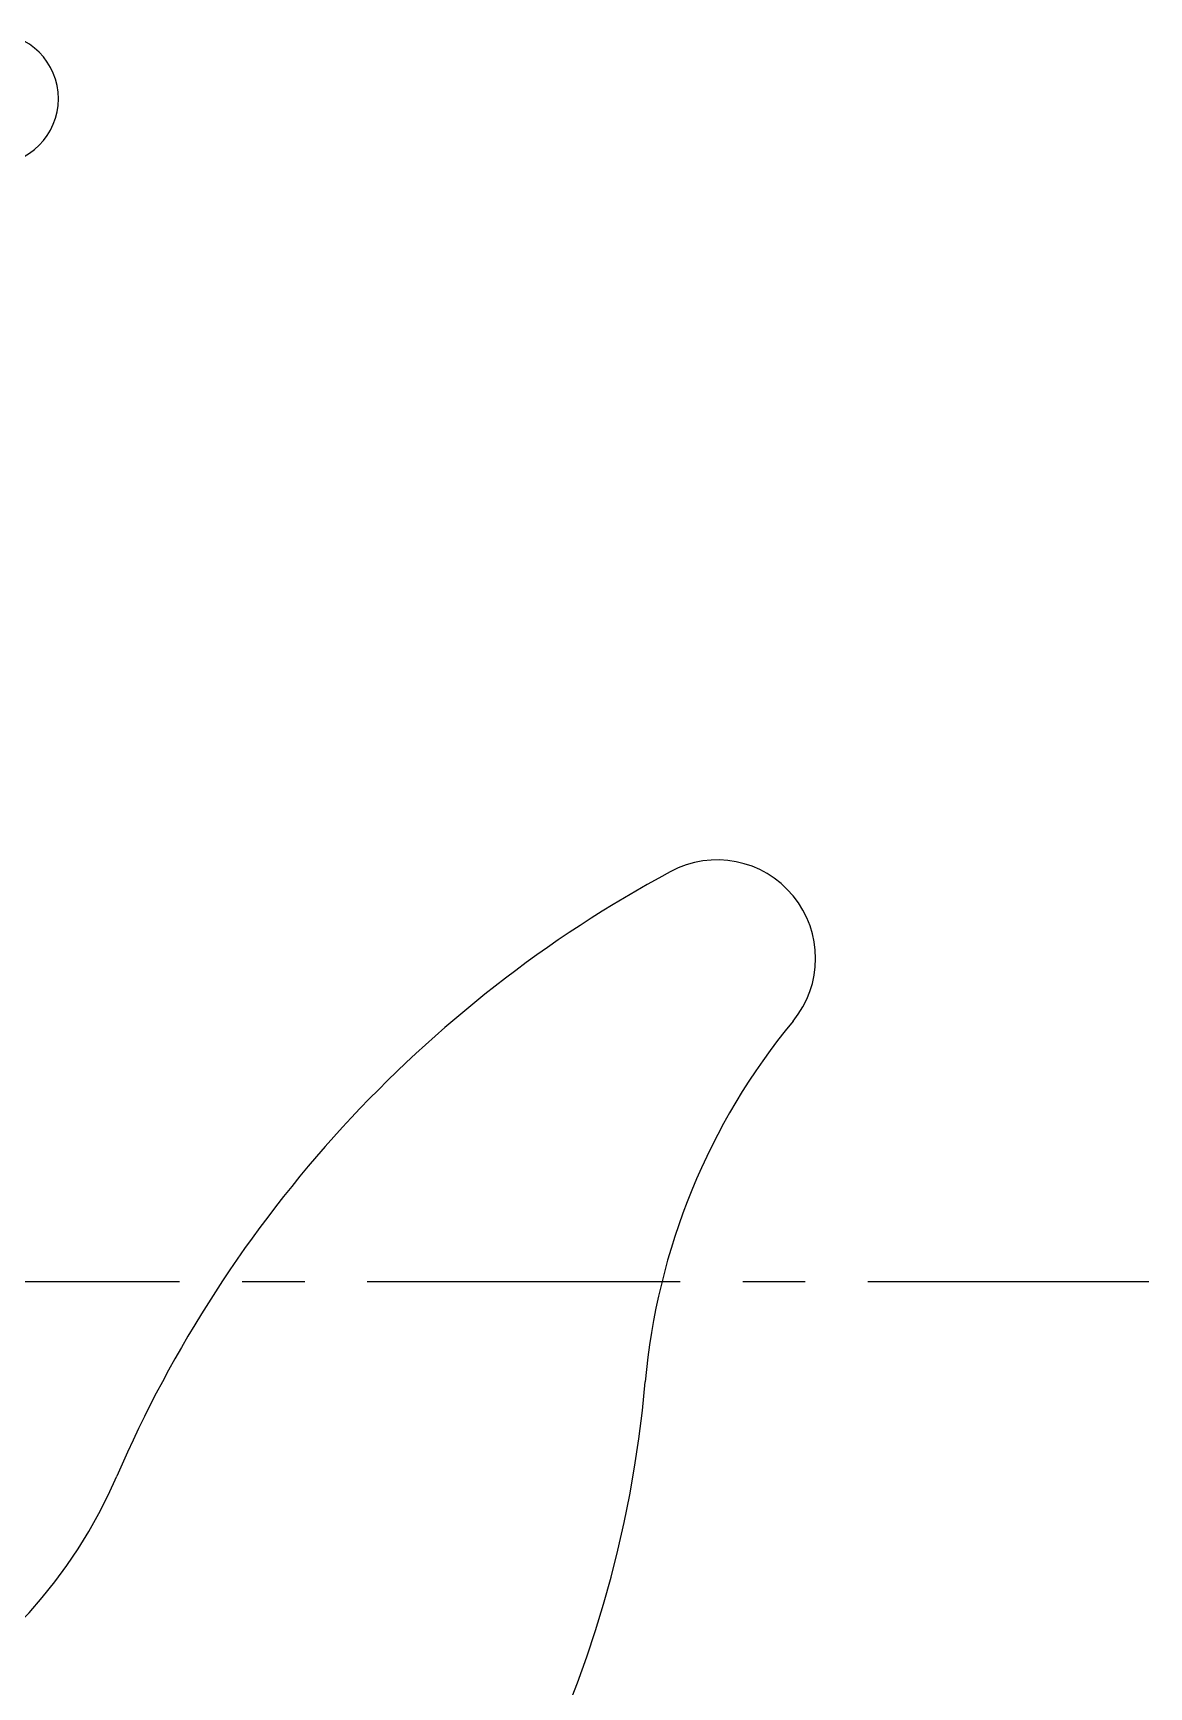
# Model space of a CAD drawing. Header units: millimetres. Extents: x 4948 to 5948, y 1200 to 2215.
# Drawn here: x 5609 to 5948, y 1562 to 2065 of the extents above; entities that cross this region are included whole.
import ezdxf

# ---------------------------------------------------------------- set-up
doc = ezdxf.new("R2010")
doc.units = ezdxf.units.MM
doc.header["$LTSCALE"] = 3
doc.linetypes.add('CENTER', pattern=[50.8, 31.75, -6.35, 6.35, -6.35])
doc.layers.add('center', color=7, linetype='CENTER')

msp = doc.modelspace()

# ---------------------------------------------------------------- linework, layer by layer
for centre, radius, start, end in [((5596.253, 2045.365), 20, 270.02537, 90), ((5496.262, 1685.321), 150, 112.13032, 336.69421), ((5816.783, 1783.636), 30, 320.4596, 118.35634), ((5983.017, 1475.632), 380, 118.35634, 156.69421), ((5994.154, 1637.213), 200, 140.4596, 174.98201), ((5446.262, 1685.321), 350, 180, 354.98201)]:
    msp.add_arc(centre, radius, start, end)
at = {"layer": 'center'}
msp.add_line((4948.282, 1685.321), (5948.282, 1685.321), dxfattribs=at)

doc.saveas('drawing.dxf')
